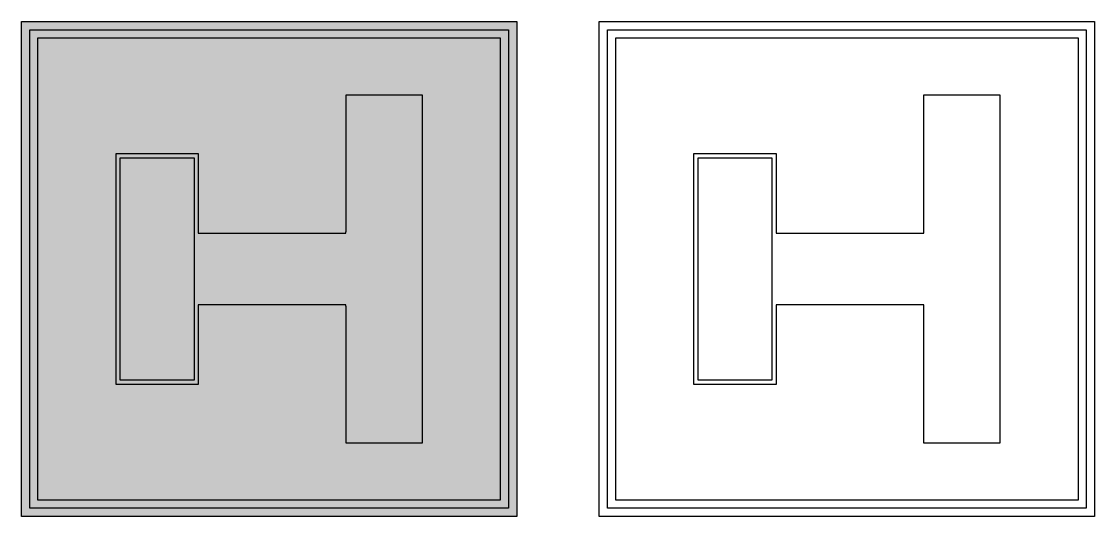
# Model space of a CAD drawing. Extents: x -700 to 600, y 2 to 602.
import ezdxf

# ---------------------------------------------------------------- set-up
doc = ezdxf.new("R2010")
doc.units = 0
doc.header["$MEASUREMENT"] = 0

msp = doc.modelspace()

# ---------------------------------------------------------------- hatches: boundary and pattern name
h = msp.add_hatch(color=5)
h.paths.add_polyline_path([(-100.001, 2.39844), (-700, 2.39941), (-700, 602.401), (-100.001, 602.4)])
h.paths.add_polyline_path([(-110.001, 12.3984), (-690, 12.3994), (-690, 592.401), (-110.001, 592.4)], flags=16)
h.paths.add_polyline_path([(-120.001, 22.3984), (-680, 22.3994), (-680, 582.401), (-120.001, 582.4)], flags=0)
h.paths.add_polyline_path([(-306.861, 259.171), (-485.763, 259.171), (-485.763, 162.261), (-585.372, 162.261), (-585.372, 303.431), (-585.372, 442.541), (-485.763, 442.541), (-485.763, 345.631), (-306.861, 345.631), (-306.861, 347.251), (-306.731, 347.251), (-306.731, 513.351), (-214.631, 513.351), (-214.631, 302.351), (-214.631, 91.4512), (-306.731, 91.4512), (-306.731, 257.451), (-306.861, 257.451)], flags=0)
h = msp.add_hatch(color=7)
h.paths.add_polyline_path([(-306.861, 259.171), (-485.763, 259.171), (-485.763, 162.261), (-585.372, 162.261), (-585.372, 303.431), (-585.372, 442.541), (-485.763, 442.541), (-485.763, 345.631), (-306.861, 345.631), (-306.861, 347.251), (-306.731, 347.251), (-306.731, 513.351), (-214.631, 513.351), (-214.631, 302.351), (-214.631, 91.4512), (-306.731, 91.4512), (-306.731, 257.451), (-306.861, 257.451)], flags=0)
h.paths.add_polyline_path([(-110.001, 12.3984), (-690, 12.3994), (-690, 592.401), (-110.001, 592.4)])
h.paths.add_polyline_path([(-120.001, 22.3984), (-680, 22.3994), (-680, 582.401), (-120.001, 582.4)], flags=16)
h.paths.add_polyline_path([(-490.817, 301.371), (-490.817, 167.591), (-580.327, 167.591), (-580.327, 303.431), (-580.327, 437.211), (-490.817, 437.211)], flags=0)
msp.add_hatch(color=1).paths.add_polyline_path([(-490.817, 301.371), (-490.817, 167.591), (-580.327, 167.591), (-580.327, 303.431), (-580.327, 437.211), (-490.817, 437.211)])

# ---------------------------------------------------------------- linework, layer by layer
at = {"color": 5}
msp.add_lwpolyline([(-100.001, 2.39844), (-700, 2.39941), (-700, 602.401), (-100.001, 602.4)], close=True, dxfattribs=at)
for points in [[(599.999, 2.39844), (0, 2.39941), (0, 602.401), (599.999, 602.4)], [(-110.001, 12.3984), (-690, 12.3994), (-690, 592.401), (-110.001, 592.4)], [(589.999, 12.3984), (10, 12.3994), (10, 592.401), (589.999, 592.4)], [(-120.001, 22.3984), (-680, 22.3994), (-680, 582.401), (-120.001, 582.4)], [(579.999, 22.3984), (20, 22.3994), (20, 582.401), (579.999, 582.4)], [(-306.861, 259.171), (-485.763, 259.171), (-485.763, 162.261), (-585.372, 162.261), (-585.372, 303.431), (-585.372, 442.541), (-485.763, 442.541), (-485.763, 345.631), (-306.861, 345.631), (-306.861, 347.251), (-306.731, 347.251), (-306.731, 513.351), (-214.631, 513.351), (-214.631, 302.351), (-214.631, 91.4512), (-306.731, 91.4512), (-306.731, 257.451), (-306.861, 257.451)], [(393.139, 259.171), (214.237, 259.171), (214.237, 162.261), (114.628, 162.261), (114.628, 303.431), (114.628, 442.541), (214.237, 442.541), (214.237, 345.631), (393.139, 345.631), (393.139, 347.251), (393.269, 347.251), (393.269, 513.351), (485.369, 513.351), (485.369, 302.351), (485.369, 91.4512), (393.269, 91.4512), (393.269, 257.451), (393.139, 257.451)], [(-490.817, 301.371), (-490.817, 167.591), (-580.327, 167.591), (-580.327, 303.431), (-580.327, 437.211), (-490.817, 437.211)], [(209.183, 301.371), (209.183, 167.591), (119.673, 167.591), (119.673, 303.431), (119.673, 437.211), (209.183, 437.211)]]:
    msp.add_lwpolyline(points, close=True)

doc.saveas('drawing.dxf')
